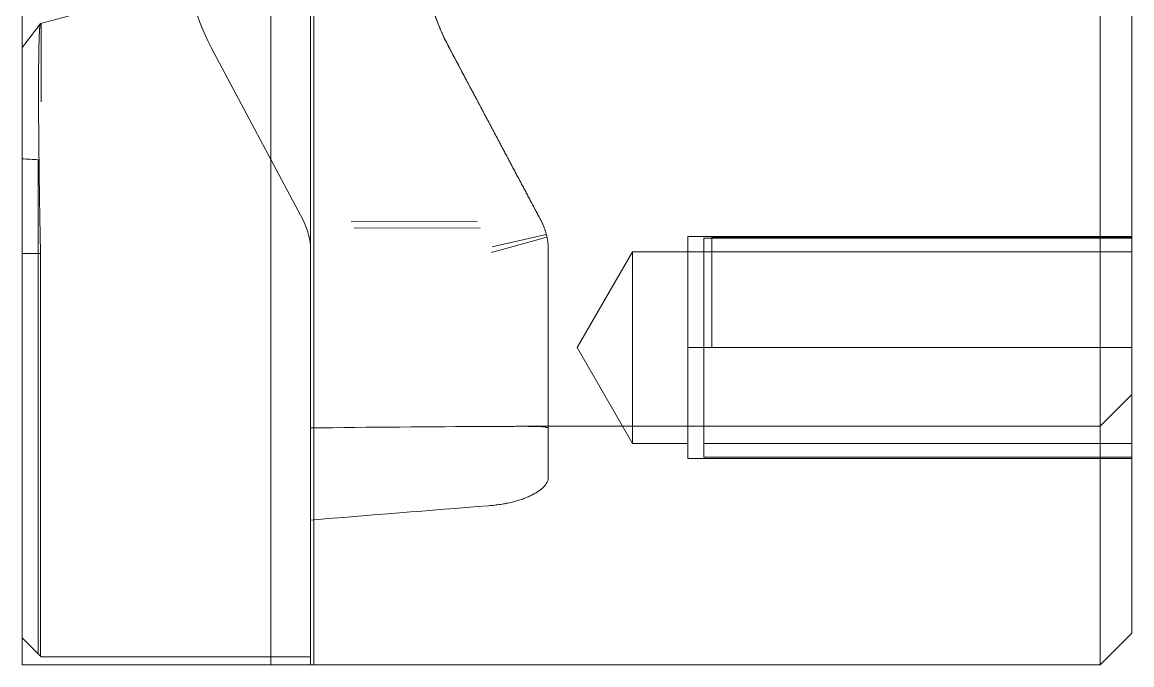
# Model space of a CAD drawing. Header units: millimetres. Extents: x 5204 to 8741, y -837 to 6136.
# Drawn here: x 6608.2 to 6678.2, y 1853 to 1893.6 of the extents above; entities that cross this region are included whole.
import ezdxf
from ezdxf.lldxf.tags import DXFTag

# ---------------------------------------------------------------- set-up
doc = ezdxf.new("R2010")
doc.units = ezdxf.units.MM
doc.layers.add('20', color=7, linetype='Continuous', true_color=0xffffff)
tags = doc.linetypes.add('DASHED', pattern=[25.72, 12.86, -12.86]).pattern_tags.tags
tags[6:7] = [DXFTag(74, 4), DXFTag(75, 0), DXFTag(340, '0'), DXFTag(46, 0.0), DXFTag(50, 0.0), DXFTag(44, 0.0), DXFTag(45, 0.0)]
tags[4:5] = [DXFTag(74, 4), DXFTag(75, 0), DXFTag(340, '0'), DXFTag(46, 0.0), DXFTag(50, 0.0), DXFTag(44, 0.0), DXFTag(45, 0.0)]

msp = doc.modelspace()

# ---------------------------------------------------------------- linework, layer by layer
at = {"layer": '20', "color": 0, "linetype": 'Continuous', "lineweight": 18}
for p, q in [((6676.244, 1888.028), (6676.244, 2098.028)), ((6678.244, 2098.028), (6678.244, 1888.028)), ((6608.244, 1920.581), (6608.244, 1888.028)), ((6608.244, 1853.028), (6608.244, 1888.028)), ((6676.244, 1853.028), (6676.244, 1888.028)), ((6678.244, 1888.028), (6678.244, 1855.028)), ((6678.244, 1855.028), (6676.244, 1853.028)), ((6676.244, 1853.028), (6608.244, 1853.028))]:
    msp.add_line(p, q, dxfattribs=at)
at = {"layer": '20', "color": 0, "linetype": 'DASHED', "lineweight": 13}
for p, q in [((6623.922, 1853.028), (6623.922, 1977.271)), ((6626.434, 1853.028), (6626.434, 1969.838)), ((6623.922, 1966.861), (6623.922, 1856.029)), ((6626.434, 1966.843), (6626.434, 1856.029)), ((6626.634, 1853.028), (6626.634, 1936.536)), ((6626.434, 1892.33), (6626.434, 1932.162)), ((6626.434, 1932.162), (6626.434, 1892.33)), ((6609.4, 1893.464), (6626.434, 1898.028)), ((6609.434, 1888.528), (6609.434, 1893.473)), ((6625.966, 1881.06), (6620.189, 1891.925)), ((6620.189, 1891.925), (6625.966, 1881.06)), ((6625.966, 1881.061), (6620.19, 1891.924)), ((6635.17, 1891.962), (6636.102, 1890.209)), ((6635.189, 1891.926), (6640.966, 1881.061)), ((6609.244, 1853.719), (6609.244, 1884.881)), ((6628.993, 1881.001), (6636.95, 1880.977)), ((6637.138, 1880.589), (6629.191, 1880.566)), ((6637.853, 1879.026), (6641.351, 1879.991)), ((6637.898, 1879.386), (6641.305, 1880.159)), ((6650.244, 1880.028), (6650.244, 1866.028)), ((6650.244, 1880.028), (6651.744, 1880.028)), ((6678.244, 1879.928), (6651.244, 1879.928)), ((6651.244, 1866.128), (6651.244, 1879.928)), ((6678.244, 1880.028), (6651.744, 1880.028)), ((6651.744, 1880.028), (6651.744, 1879.978)), ((6651.744, 1873.028), (6651.744, 1879.978)), ((6651.744, 1879.978), (6678.244, 1879.978)), ((6609.4, 1878.975), (6609.4, 1853.562)), ((6641.434, 1872.515), (6641.434, 1879.184)), ((6641.434, 1879.183), (6641.434, 1867.575)), ((6646.742, 1879.078), (6643.249, 1873.028)), ((6650.244, 1879.078), (6646.742, 1879.078)), ((6646.742, 1879.078), (6646.742, 1866.978)), ((6650.244, 1879.078), (6651.244, 1879.078)), ((6678.244, 1879.078), (6651.244, 1879.078)), ((6641.434, 1867.939), (6641.434, 1872.511)), ((6643.249, 1873.028), (6646.742, 1866.978)), ((6651.244, 1873.028), (6650.244, 1873.028)), ((6651.244, 1873.028), (6678.244, 1873.028)), ((6678.244, 1870.068), (6676.244, 1868.068)), ((6676.244, 1868.068), (6639.798, 1868.068)), ((6641.434, 1867.58), (6641.434, 1867.575)), ((6646.742, 1866.978), (6650.244, 1866.978)), ((6651.244, 1866.978), (6678.244, 1866.978)), ((6650.244, 1866.028), (6678.244, 1866.028)), ((6651.244, 1866.128), (6678.244, 1866.128)), ((6676.244, 1853.028), (6678.244, 1855.028)), ((6609.4, 1853.562), (6608.244, 1854.719)), ((6609.4, 1853.562), (6609.434, 1853.528)), ((6626.434, 1853.528), (6609.434, 1853.528)), ((6612.434, 1853.528), (6623.434, 1853.528)), ((6673.243, 1853.028), (6629.434, 1853.028))]:
    msp.add_line(p, q, dxfattribs=at)
at = {"layer": '20', "color": 0, "linetype": 'Continuous', "lineweight": 13}
for p, q in [((6678.244, 1855.028), (6676.244, 1853.028)), ((6673.243, 1853.028), (6611.244, 1853.028))]:
    msp.add_line(p, q, dxfattribs=at)
at = {"layer": '20', "color": 0, "linetype": 'DASHED', "lineweight": 13}
for centre, radius, start, end in [((6633.434, 1898.966), 15, 180, 208), ((6622.434, 1879.183), 4, 0, 28)]:
    msp.add_arc(centre, radius, start, end, dxfattribs=at)
for centre, major_axis, start_param, end_param in [((6740.361, 1818.028), (-283.776, 17.595), 5.092711, 5.13572), ((6666.646, 1818.028), (-283.776, -17.595), 4.804465, 4.844326)]:
    msp.add_ellipse(centre, major_axis=major_axis, ratio=0.165076, start_param=start_param, end_param=end_param, dxfattribs=at)
for points, knots in [([(6635.19, 1891.924), (6635.172, 1891.959), (6635.134, 1892.03), (6635.078, 1892.138), (6635.021, 1892.252), (6634.962, 1892.37), (6634.903, 1892.492), (6634.831, 1892.644), (6634.75, 1892.821), (6634.663, 1893.018), (6634.583, 1893.208), (6634.464, 1893.5), (6634.317, 1893.887), (6634.156, 1894.36), (6634.024, 1894.794), (6633.903, 1895.235), (6633.793, 1895.69), (6633.695, 1896.168), (6633.616, 1896.624), (6633.57, 1896.944), (6633.547, 1897.132), (6633.539, 1897.197), (6633.531, 1897.261), (6633.524, 1897.325), (6633.517, 1897.388), (6633.511, 1897.452), (6633.505, 1897.515), (6633.499, 1897.578), (6633.493, 1897.641), (6633.487, 1897.704), (6633.482, 1897.766), (6633.477, 1897.828), (6633.473, 1897.89), (6633.469, 1897.952), (6633.464, 1898.013), (6633.461, 1898.075), (6633.457, 1898.136), (6633.454, 1898.197), (6633.451, 1898.257), (6633.448, 1898.318), (6633.446, 1898.378), (6633.443, 1898.438), (6633.442, 1898.497), (6633.44, 1898.557), (6633.438, 1898.616), (6633.437, 1898.675), (6633.436, 1898.734), (6633.435, 1898.792), (6633.435, 1898.85), (6633.434, 1898.908), (6633.434, 1898.947), (6633.434, 1898.966)], [0, 0, 0, 0, 0.016233, 0.033102, 0.050607, 0.068749, 0.087529, 0.106948, 0.138117, 0.167884, 0.196241, 0.223184, 0.298094, 0.366643, 0.42878, 0.484475, 0.554292, 0.620732, 0.683773, 0.743402, 0.752211, 0.760986, 0.769724, 0.778428, 0.787097, 0.79573, 0.804327, 0.81289, 0.821417, 0.829908, 0.838364, 0.846785, 0.85517, 0.863519, 0.871833, 0.880111, 0.888354, 0.896561, 0.904732, 0.912868, 0.920968, 0.929032, 0.937061, 0.945053, 0.95301, 0.960931, 0.968817, 0.976666, 0.98448, 0.992258, 1, 1, 1, 1]), ([(6633.434, 1898.923), (6633.434, 1898.901), (6633.434, 1898.878), (6633.438, 1898.456), (6633.456, 1898.058), (6633.56, 1896.87), (6633.693, 1896.084), (6634.077, 1894.551), (6634.33, 1893.8), (6634.794, 1892.713), (6634.963, 1892.357), (6635.154, 1891.992), (6635.162, 1891.977), (6635.17, 1891.961)], [0, 0, 0, 0, 0.009316, 0.009316, 0.173231, 0.173231, 0.50106, 0.50106, 0.828889, 0.828889, 0.992804, 0.992804, 1, 1, 1, 1]), ([(6635.187, 1891.929), (6635.164, 1891.972), (6635.142, 1892.015), (6634.93, 1892.423), (6634.758, 1892.793), (6634.287, 1893.915), (6634.037, 1894.682), (6633.837, 1895.512), (6633.825, 1895.563), (6633.814, 1895.614)], [0, 0, 0, 0, 0.03604, 0.03604, 0.34385, 0.34385, 0.95947, 0.95947, 1, 1, 1, 1]), ([(6609.4, 1893.464), (6609.4, 1893.464), (6609.399, 1893.463), (6609.398, 1893.463), (6609.396, 1893.462), (6609.395, 1893.46), (6609.394, 1893.459), (6609.393, 1893.457), (6609.391, 1893.455), (6609.39, 1893.453), (6609.389, 1893.45), (6609.388, 1893.448), (6609.386, 1893.445), (6609.385, 1893.441), (6609.384, 1893.438), (6609.383, 1893.434), (6609.382, 1893.43), (6609.38, 1893.426), (6609.379, 1893.422), (6609.378, 1893.417), (6609.377, 1893.412), (6609.376, 1893.407), (6609.375, 1893.401), (6609.373, 1893.396), (6609.372, 1893.39), (6609.371, 1893.383), (6609.37, 1893.377), (6609.369, 1893.37), (6609.368, 1893.364), (6609.367, 1893.356), (6609.366, 1893.349), (6609.365, 1893.341), (6609.363, 1893.334), (6609.362, 1893.326), (6609.361, 1893.317), (6609.36, 1893.309), (6609.359, 1893.3), (6609.358, 1893.291), (6609.357, 1893.282), (6609.356, 1893.272), (6609.355, 1893.263), (6609.354, 1893.253), (6609.353, 1893.242), (6609.352, 1893.232), (6609.351, 1893.222), (6609.35, 1893.211), (6609.349, 1893.2), (6609.348, 1893.188), (6609.347, 1893.177), (6609.346, 1893.165), (6609.345, 1893.153), (6609.344, 1893.141), (6609.343, 1893.129), (6609.342, 1893.116), (6609.341, 1893.103), (6609.34, 1893.09), (6609.339, 1893.077), (6609.339, 1893.063), (6609.338, 1893.05), (6609.337, 1893.036), (6609.336, 1893.022), (6609.335, 1893.007), (6609.334, 1892.993), (6609.333, 1892.978), (6609.332, 1892.963), (6609.332, 1892.948), (6609.331, 1892.932), (6609.33, 1892.917), (6609.329, 1892.901), (6609.328, 1892.885), (6609.327, 1892.869), (6609.327, 1892.852), (6609.326, 1892.835), (6609.325, 1892.819), (6609.324, 1892.802), (6609.323, 1892.784), (6609.323, 1892.767), (6609.322, 1892.749), (6609.321, 1892.731), (6609.32, 1892.713), (6609.32, 1892.695), (6609.319, 1892.676), (6609.318, 1892.658), (6609.317, 1892.639), (6609.317, 1892.62), (6609.316, 1892.601), (6609.315, 1892.581), (6609.315, 1892.562), (6609.314, 1892.542), (6609.313, 1892.522), (6609.313, 1892.501), (6609.312, 1892.481), (6609.311, 1892.46), (6609.311, 1892.44), (6609.31, 1892.419), (6609.309, 1892.397), (6609.309, 1892.376), (6609.304, 1892.217), (6609.296, 1891.892), (6609.287, 1891.337), (6609.28, 1890.71), (6609.276, 1890.014), (6609.275, 1889.191), (6609.277, 1888.221), (6609.283, 1887.088), (6609.293, 1885.868), (6609.303, 1884.976), (6609.309, 1884.471), (6609.31, 1884.375), (6609.311, 1884.278), (6609.313, 1884.181), (6609.314, 1884.084), (6609.315, 1883.986), (6609.317, 1883.888), (6609.318, 1883.789), (6609.319, 1883.69), (6609.32, 1883.591), (6609.322, 1883.491), (6609.323, 1883.39), (6609.325, 1883.29), (6609.326, 1883.188), (6609.328, 1883.087), (6609.329, 1882.985), (6609.331, 1882.883), (6609.332, 1882.78), (6609.334, 1882.677), (6609.335, 1882.573), (6609.337, 1882.47), (6609.338, 1882.365), (6609.34, 1882.261), (6609.342, 1882.156), (6609.343, 1882.05), (6609.345, 1881.945), (6609.347, 1881.839), (6609.349, 1881.732), (6609.35, 1881.626), (6609.352, 1881.519), (6609.354, 1881.411), (6609.356, 1881.304), (6609.358, 1881.196), (6609.36, 1881.087), (6609.362, 1880.978), (6609.364, 1880.87), (6609.366, 1880.76), (6609.368, 1880.651), (6609.37, 1880.541), (6609.372, 1880.431), (6609.374, 1880.32), (6609.376, 1880.21), (6609.378, 1880.099), (6609.38, 1879.987), (6609.382, 1879.876), (6609.384, 1879.764), (6609.387, 1879.652), (6609.389, 1879.54), (6609.391, 1879.427), (6609.393, 1879.314), (6609.396, 1879.201), (6609.398, 1879.088), (6609.399, 1879.013), (6609.4, 1878.975)], [0, 0, 0, 0, 0.002751, 0.005499, 0.008244, 0.010987, 0.013726, 0.016463, 0.019198, 0.021929, 0.024658, 0.027384, 0.030107, 0.032827, 0.035545, 0.03826, 0.040972, 0.043681, 0.046388, 0.049092, 0.051793, 0.054492, 0.057188, 0.059881, 0.062571, 0.065259, 0.067944, 0.070626, 0.073306, 0.075982, 0.078656, 0.081328, 0.083997, 0.086663, 0.089326, 0.091987, 0.094645, 0.0973, 0.099953, 0.102603, 0.10525, 0.107894, 0.110536, 0.113176, 0.115812, 0.118446, 0.121078, 0.123706, 0.126332, 0.128956, 0.131577, 0.134195, 0.13681, 0.139423, 0.142033, 0.144641, 0.147246, 0.149848, 0.152448, 0.155045, 0.15764, 0.160232, 0.162821, 0.165408, 0.167992, 0.170574, 0.173152, 0.175729, 0.178303, 0.180874, 0.183443, 0.186009, 0.188572, 0.191133, 0.193692, 0.196248, 0.198801, 0.201352, 0.2039, 0.206445, 0.208989, 0.211529, 0.214067, 0.216603, 0.219136, 0.221666, 0.224194, 0.22672, 0.229243, 0.231763, 0.234281, 0.236796, 0.239309, 0.24182, 0.244328, 0.246833, 0.249336, 0.251837, 0.302139, 0.352076, 0.401681, 0.450984, 0.500018, 0.561342, 0.623098, 0.685352, 0.748164, 0.752695, 0.757234, 0.761781, 0.766336, 0.7709, 0.775472, 0.780052, 0.78464, 0.789237, 0.793842, 0.798456, 0.803077, 0.807707, 0.812346, 0.816993, 0.821648, 0.826312, 0.830984, 0.835665, 0.840354, 0.845052, 0.849758, 0.854473, 0.859197, 0.863929, 0.86867, 0.873419, 0.878177, 0.882944, 0.887719, 0.892504, 0.897297, 0.902098, 0.906909, 0.911728, 0.916556, 0.921393, 0.926239, 0.931094, 0.935957, 0.94083, 0.945711, 0.950601, 0.955501, 0.960409, 0.965326, 0.970252, 0.975188, 0.980132, 0.985085, 0.990048, 0.995019, 1, 1, 1, 1]), ([(6640.964, 1881.064), (6640.94, 1881.111), (6640.89, 1881.204), (6640.816, 1881.343), (6640.742, 1881.483), (6640.668, 1881.622), (6640.594, 1881.761), (6640.52, 1881.899), (6640.447, 1882.038), (6640.373, 1882.177), (6640.299, 1882.315), (6640.226, 1882.453), (6640.152, 1882.591), (6640.079, 1882.729), (6640.006, 1882.867), (6639.933, 1883.005), (6639.86, 1883.142), (6639.787, 1883.279), (6639.714, 1883.417), (6639.641, 1883.554), (6639.568, 1883.691), (6639.495, 1883.827), (6639.422, 1883.964), (6639.35, 1884.101), (6639.277, 1884.237), (6639.205, 1884.373), (6639.133, 1884.509), (6639.06, 1884.645), (6638.988, 1884.781), (6638.916, 1884.917), (6638.844, 1885.052), (6638.772, 1885.187), (6638.7, 1885.323), (6638.628, 1885.458), (6638.557, 1885.593), (6638.485, 1885.727), (6638.366, 1885.951), (6638.201, 1886.261), (6637.99, 1886.658), (6637.781, 1887.052), (6637.573, 1887.443), (6637.366, 1887.831), (6637.218, 1888.111), (6637.127, 1888.282), (6637.092, 1888.347), (6637.058, 1888.412), (6637.023, 1888.476), (6636.989, 1888.541), (6636.955, 1888.606), (6636.92, 1888.67), (6636.886, 1888.735), (6636.851, 1888.8), (6636.817, 1888.864), (6636.783, 1888.929), (6636.748, 1888.993), (6636.714, 1889.058), (6636.68, 1889.122), (6636.646, 1889.187), (6636.611, 1889.251), (6636.577, 1889.315), (6636.543, 1889.38), (6636.509, 1889.444), (6636.475, 1889.508), (6636.44, 1889.573), (6636.406, 1889.637), (6636.372, 1889.701), (6636.338, 1889.765), (6636.304, 1889.829), (6636.27, 1889.893), (6636.236, 1889.958), (6636.202, 1890.022), (6636.168, 1890.086), (6636.134, 1890.15), (6636.111, 1890.192), (6636.1, 1890.214)], [0, 0, 0, 0, 0.014746, 0.029481, 0.044206, 0.058921, 0.073626, 0.088322, 0.10301, 0.117689, 0.132361, 0.147026, 0.161683, 0.176334, 0.190979, 0.205619, 0.220254, 0.234883, 0.249509, 0.264131, 0.27875, 0.293365, 0.307979, 0.32259, 0.3372, 0.351809, 0.366417, 0.381025, 0.395633, 0.410242, 0.424852, 0.439464, 0.454077, 0.468693, 0.483313, 0.497935, 0.512561, 0.556046, 0.599429, 0.642722, 0.685938, 0.729087, 0.772184, 0.77945, 0.786721, 0.793997, 0.801278, 0.808564, 0.815856, 0.823152, 0.830454, 0.837761, 0.845073, 0.852391, 0.859715, 0.867044, 0.874378, 0.881719, 0.889065, 0.896417, 0.903775, 0.911139, 0.91851, 0.925886, 0.933268, 0.940657, 0.948052, 0.955453, 0.962861, 0.970276, 0.977697, 0.985124, 0.992559, 1, 1, 1, 1]), ([(6640.966, 1881.061), (6640.966, 1881.061), (6640.966, 1881.061), (6640.966, 1881.061), (6640.966, 1881.062), (6640.965, 1881.063), (6640.965, 1881.063), (6640.964, 1881.064), (6640.964, 1881.064)], [0, 0, 0, 0, 0.16608, 0.33204, 0.498147, 0.664667, 0.831864, 1, 1, 1, 1]), ([(6641.434, 1872.511), (6641.434, 1872.56), (6641.434, 1872.658), (6641.434, 1872.806), (6641.434, 1872.953), (6641.434, 1873.101), (6641.434, 1873.249), (6641.434, 1873.397), (6641.434, 1873.546), (6641.434, 1873.694), (6641.434, 1873.843), (6641.434, 1873.992), (6641.434, 1874.141), (6641.434, 1874.29), (6641.434, 1874.44), (6641.434, 1874.589), (6641.434, 1874.739), (6641.434, 1874.889), (6641.434, 1875.039), (6641.434, 1875.189), (6641.434, 1875.34), (6641.434, 1875.491), (6641.434, 1875.641), (6641.434, 1875.766), (6641.434, 1875.865), (6641.434, 1875.939), (6641.434, 1876.012), (6641.434, 1876.085), (6641.434, 1876.158), (6641.434, 1876.231), (6641.434, 1876.305), (6641.434, 1876.378), (6641.434, 1876.451), (6641.434, 1876.525), (6641.434, 1876.598), (6641.434, 1876.672), (6641.434, 1876.745), (6641.434, 1876.818), (6641.434, 1876.892), (6641.434, 1876.965), (6641.434, 1877.039), (6641.434, 1877.113), (6641.434, 1877.186), (6641.434, 1877.26), (6641.434, 1877.333), (6641.434, 1877.407), (6641.434, 1877.481), (6641.434, 1877.555), (6641.434, 1877.628), (6641.434, 1877.702), (6641.434, 1877.776), (6641.434, 1877.85), (6641.434, 1877.924), (6641.434, 1877.998), (6641.434, 1878.071), (6641.434, 1878.145), (6641.434, 1878.219), (6641.434, 1878.293), (6641.434, 1878.367), (6641.434, 1878.441), (6641.434, 1878.515), (6641.434, 1878.59), (6641.434, 1878.664), (6641.434, 1878.738), (6641.434, 1878.812), (6641.434, 1878.886), (6641.434, 1878.96), (6641.434, 1879.035), (6641.434, 1879.109), (6641.434, 1879.158), (6641.434, 1879.183)], [0, 0, 0, 0, 0.022871, 0.045716, 0.068537, 0.091335, 0.11411, 0.136864, 0.159598, 0.182313, 0.205009, 0.227688, 0.250351, 0.272999, 0.295633, 0.318254, 0.340862, 0.36346, 0.386048, 0.408627, 0.431198, 0.453762, 0.476321, 0.498875, 0.509791, 0.520705, 0.531616, 0.542524, 0.553431, 0.564335, 0.575236, 0.586136, 0.597034, 0.60793, 0.618825, 0.629718, 0.640609, 0.6515, 0.662389, 0.673277, 0.684164, 0.69505, 0.705935, 0.71682, 0.727705, 0.738589, 0.749472, 0.760356, 0.77124, 0.782124, 0.793007, 0.803892, 0.814776, 0.825662, 0.836548, 0.847435, 0.858322, 0.869211, 0.880101, 0.890992, 0.901885, 0.912779, 0.923675, 0.934572, 0.945471, 0.956373, 0.967276, 0.978182, 0.98909, 1, 1, 1, 1]), ([(6637.715, 1868.057), (6637.847, 1868.057), (6637.978, 1868.058), (6638.173, 1868.059), (6638.238, 1868.06), (6638.366, 1868.06), (6638.429, 1868.061), (6638.616, 1868.062), (6638.86, 1868.064), (6639.21, 1868.066), (6639.432, 1868.067), (6639.567, 1868.068), (6639.593, 1868.068), (6639.646, 1868.068), (6639.725, 1868.068), (6639.802, 1868.068), (6639.952, 1868.068), (6640.048, 1868.068), (6640.163, 1868.067), (6640.186, 1868.067), (6640.231, 1868.066), (6640.253, 1868.066), (6640.319, 1868.065), (6640.362, 1868.065), (6640.486, 1868.063), (6640.642, 1868.06), (6640.848, 1868.052), (6640.966, 1868.045), (6641.034, 1868.04), (6641.048, 1868.039), (6641.074, 1868.037), (6641.086, 1868.036), (6641.123, 1868.032), (6641.147, 1868.03), (6641.212, 1868.022), (6641.289, 1868.011), (6641.372, 1867.99), (6641.406, 1867.975), (6641.42, 1867.964), (6641.422, 1867.962), (6641.427, 1867.957), (6641.429, 1867.955), (6641.433, 1867.948), (6641.434, 1867.943), (6641.434, 1867.939)], [0, 0, 0, 0, 0.0625, 0.0625, 0.09375, 0.09375, 0.125, 0.125, 0.1875, 0.25, 0.3125, 0.3125, 0.328125, 0.328125, 0.34375, 0.375, 0.375, 0.4375, 0.4375, 0.453125, 0.453125, 0.46875, 0.46875, 0.5, 0.5, 0.5625, 0.625, 0.6875, 0.6875, 0.703125, 0.703125, 0.71875, 0.71875, 0.75, 0.75, 0.8125, 0.875, 0.9375, 0.9375, 0.953125, 0.953125, 0.96875, 0.96875, 1, 1, 1, 1]), ([(6641.434, 1867.939), (6641.434, 1867.852), (6641.434, 1867.723), (6641.434, 1867.377), (6641.434, 1867.16), (6641.434, 1866.865), (6641.434, 1866.832), (6641.434, 1866.764), (6641.434, 1866.66), (6641.434, 1866.55), (6641.434, 1866.323), (6641.434, 1866.161), (6641.434, 1865.645), (6641.434, 1865.26), (6641.434, 1864.835)], [0, 0, 0, 0, 0.25, 0.25, 0.5, 0.5, 0.53125, 0.53125, 0.5625, 0.625, 0.625, 0.75, 0.75, 1, 1, 1, 1]), ([(6641.434, 1864.835), (6641.434, 1864.788), (6641.428, 1864.741), (6641.405, 1864.645), (6641.371, 1864.55), (6641.313, 1864.454), (6641.262, 1864.381), (6641.234, 1864.345), (6641.203, 1864.309), (6641.181, 1864.285), (6641.17, 1864.273), (6641.113, 1864.213), (6641.062, 1864.165), (6640.977, 1864.094), (6640.947, 1864.071), (6640.901, 1864.036), (6640.885, 1864.024), (6640.853, 1864.001), (6640.771, 1863.944), (6640.61, 1863.843), (6640.369, 1863.716), (6640.19, 1863.635), (6640.049, 1863.577), (6640.001, 1863.558), (6639.927, 1863.529), (6639.902, 1863.52), (6639.851, 1863.502), (6639.725, 1863.456), (6639.488, 1863.38), (6639.154, 1863.289), (6638.919, 1863.237), (6638.768, 1863.206), (6638.738, 1863.2), (6638.677, 1863.189), (6638.646, 1863.183), (6638.553, 1863.166), (6638.491, 1863.156), (6638.303, 1863.126), (6638.051, 1863.092), (6637.792, 1863.066), (6637.661, 1863.056)], [0, 0, 0, 0, 0.0625, 0.0625, 0.125, 0.1875, 0.1875, 0.21875, 0.234375, 0.234375, 0.25, 0.25, 0.3125, 0.3125, 0.34375, 0.34375, 0.359375, 0.359375, 0.375, 0.4375, 0.5, 0.5625, 0.5625, 0.59375, 0.59375, 0.609375, 0.609375, 0.625, 0.6875, 0.75, 0.8125, 0.8125, 0.828125, 0.828125, 0.84375, 0.84375, 0.875, 0.875, 0.9375, 1, 1, 1, 1])]:
    msp.add_open_spline(points, degree=3, knots=knots, dxfattribs=at)
for points, degree in [([(6608.244, 1891.957), (6609.4, 1893.464)], 1), ([(6609.394, 1893.459), (6608.415, 1892.179)], 1), ([(6636.1, 1890.214), (6635.796, 1890.784), (6635.493, 1891.354), (6635.19, 1891.924)], 3), ([(6609.244, 1884.881), (6608.91, 1884.898), (6608.577, 1884.916), (6608.244, 1884.933)], 3), ([(6609.4, 1878.975), (6608.244, 1878.975)], 1), ([(6641.434, 1867.939), (6641.434, 1869.463), (6641.434, 1870.987), (6641.434, 1872.511)], 3)]:
    msp.add_open_spline(points, degree=degree, dxfattribs=at)
msp.add_rational_spline([(6641.434, 1879.183), (6641.434, 1879.841), (6641.275, 1880.48), (6640.966, 1881.061)], [1, 0.980197150851, 0.980197150851, 1], degree=3, dxfattribs=at)

doc.saveas('drawing.dxf')
